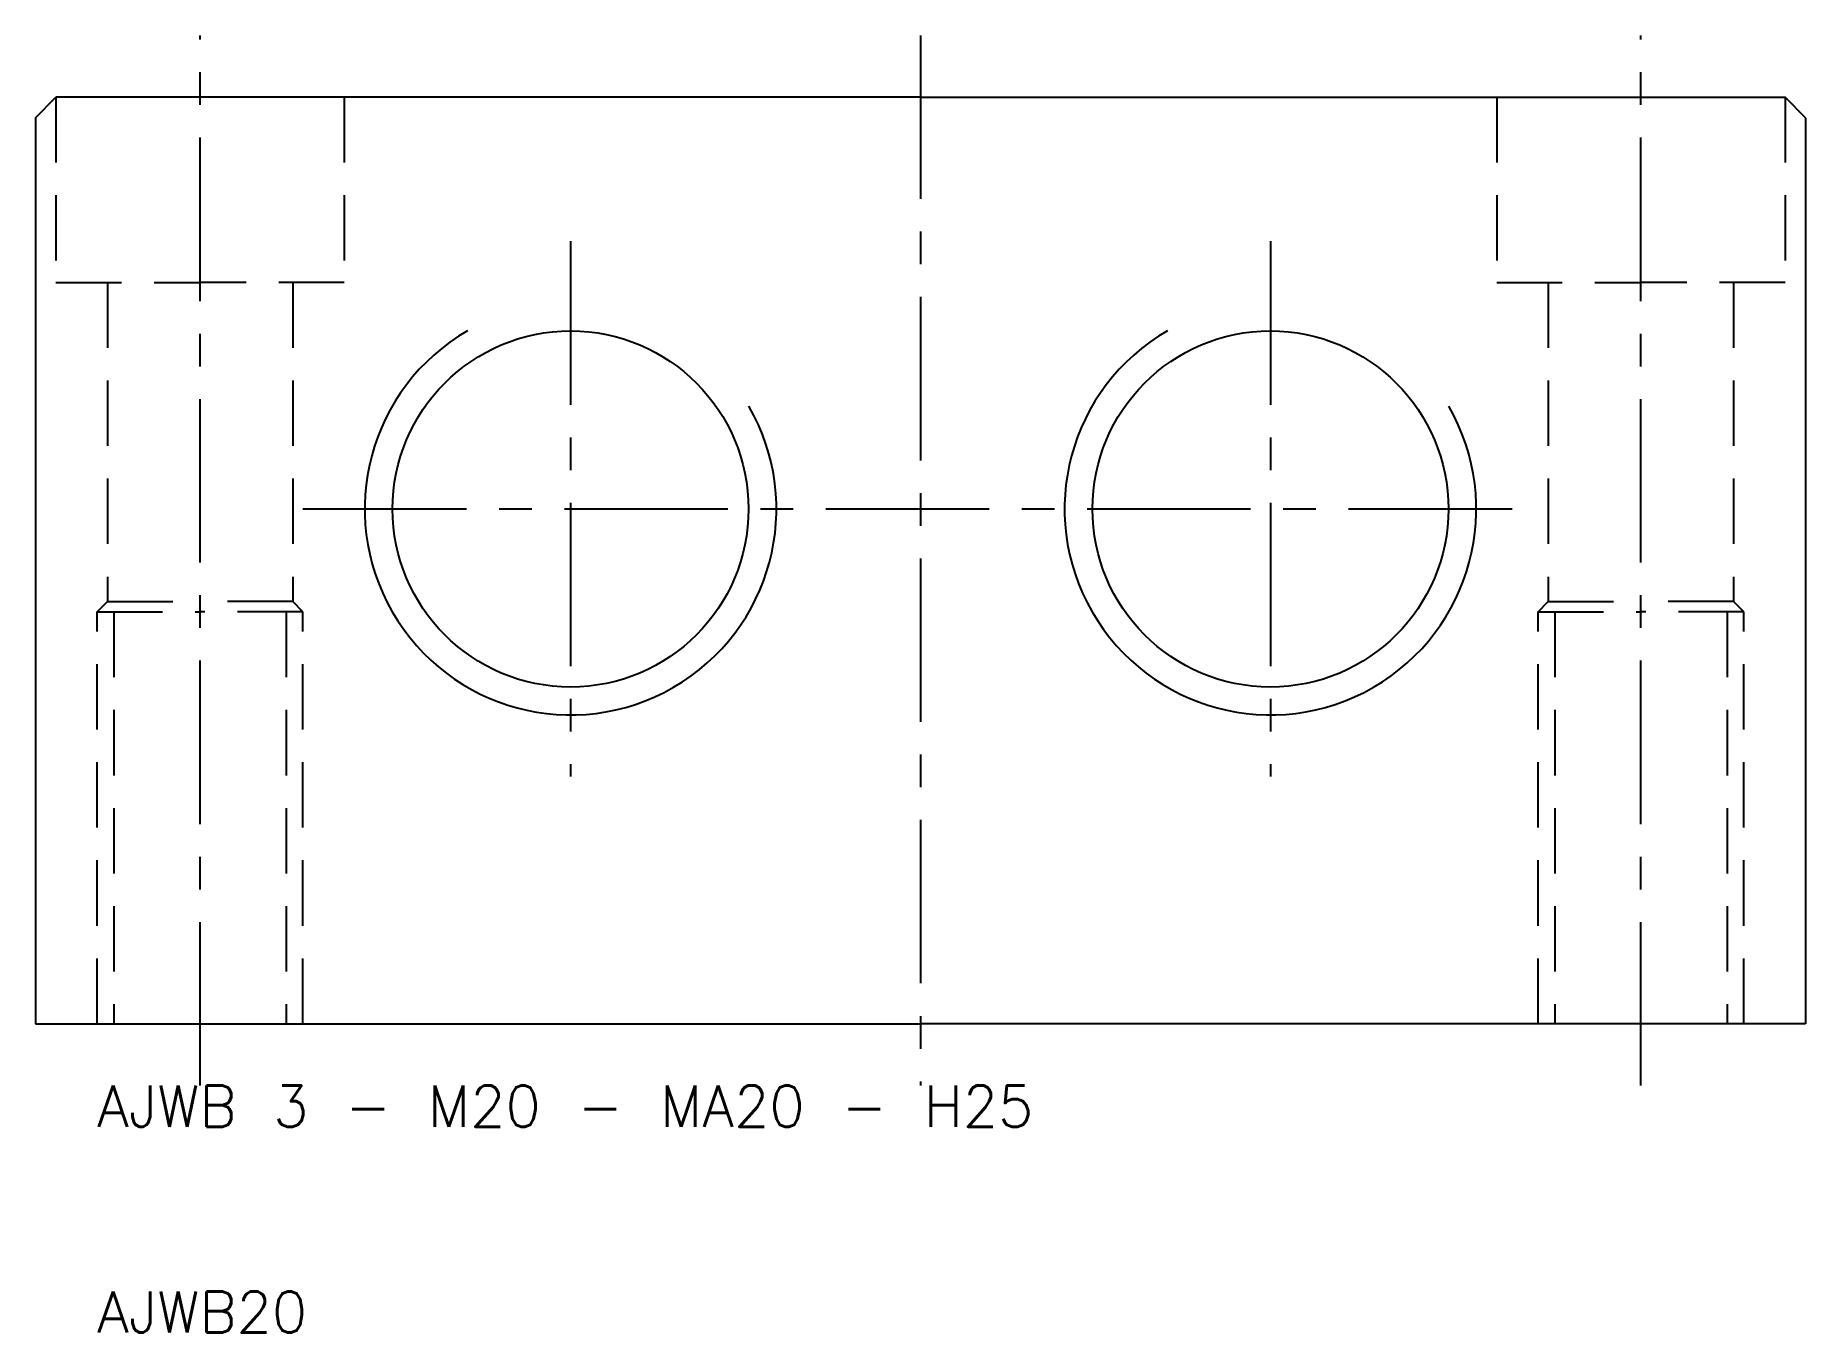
# Model space of a CAD drawing. Extents: x 7 to 93, y 10 to 73.
import ezdxf

# ---------------------------------------------------------------- set-up
doc = ezdxf.new("R2010")
doc.units = 0
doc.header["$LTSCALE"] = 0.25
doc.linetypes.add('CENTER', pattern=[50.8, 31.75, -6.35, 6.35, -6.35])
doc.linetypes.add('DASHED', pattern=[19.05, 12.7, -6.35])
doc.layers.get('0').update_dxf_attribs({"linetype": 'CONTINUOUS'})
doc.layers.add('CENTER', color=1, linetype='CENTER')
doc.styles.get("Standard").update_dxf_attribs({"font": 'txt.shx', "bigfont": 'extfont.shx'})

msp = doc.modelspace()

# ---------------------------------------------------------------- linework, layer by layer
for p, q in [((7, 69), (8, 70)), ((50, 70), (8, 70)), ((50, 70), (92, 70)), ((93, 69), (92, 70)), ((7, 69), (7, 25)), ((93, 69), (93, 25)), ((7, 25), (50, 25)), ((93, 25), (50, 25))]:
    msp.add_line(p, q)
at = {"color": 3, "linetype": 'DASHED'}
for p, q in [((8, 70), (8, 61)), ((22, 70), (22, 61)), ((78, 70), (78, 61)), ((92, 70), (92, 61)), ((8, 61), (15, 61)), ((10.5, 61), (10.5, 45.5)), ((22, 61), (15, 61)), ((19.5, 61), (19.5, 45.5)), ((78, 61), (85, 61)), ((80.5, 61), (80.5, 45.5)), ((92, 61), (85, 61)), ((89.5, 61), (89.5, 45.5)), ((10, 45), (10.5, 45.5)), ((10, 25), (10, 45)), ((10, 45), (15, 45)), ((10.5, 45.5), (15, 45.5)), ((10.812, 45), (10.812, 25)), ((19.5, 45.5), (15, 45.5)), ((20, 45), (15, 45)), ((19.188, 45), (19.188, 25)), ((20, 45), (19.5, 45.5)), ((20, 25), (20, 45)), ((80, 45), (80.5, 45.5)), ((80, 25), (80, 45)), ((80, 45), (85, 45)), ((80.5, 45.5), (85, 45.5)), ((80.812, 45), (80.812, 25)), ((89.5, 45.5), (85, 45.5)), ((90, 45), (85, 45)), ((89.188, 45), (89.188, 25)), ((90, 45), (89.5, 45.5)), ((90, 25), (90, 45))]:
    msp.add_line(p, q, dxfattribs=at)
for centre in [(33, 50), (67, 50)]:
    msp.add_circle(centre, 8.647)
at = {"color": 3}
for centre in [(33, 50), (67, 50)]:
    msp.add_arc(centre, 10, 120, 30, dxfattribs=at)
at = {"layer": 'CENTER', "color": 1, "linetype": 'CENTER'}
for p, q in [((15, 22), (15, 73)), ((50, 73), (50, 22)), ((85, 22), (85, 73)), ((33, 63), (33, 37)), ((67, 63), (67, 37)), ((20, 50), (80, 50))]:
    msp.add_line(p, q, dxfattribs=at)

# ---------------------------------------------------------------- texts
for s, p in [('AJWB 3 - M20 - MA20 - H25', (10, 20)), ('AJWB20', (10, 10))]:
    msp.add_text(s, height=2).set_placement(p)

doc.saveas('drawing.dxf')
